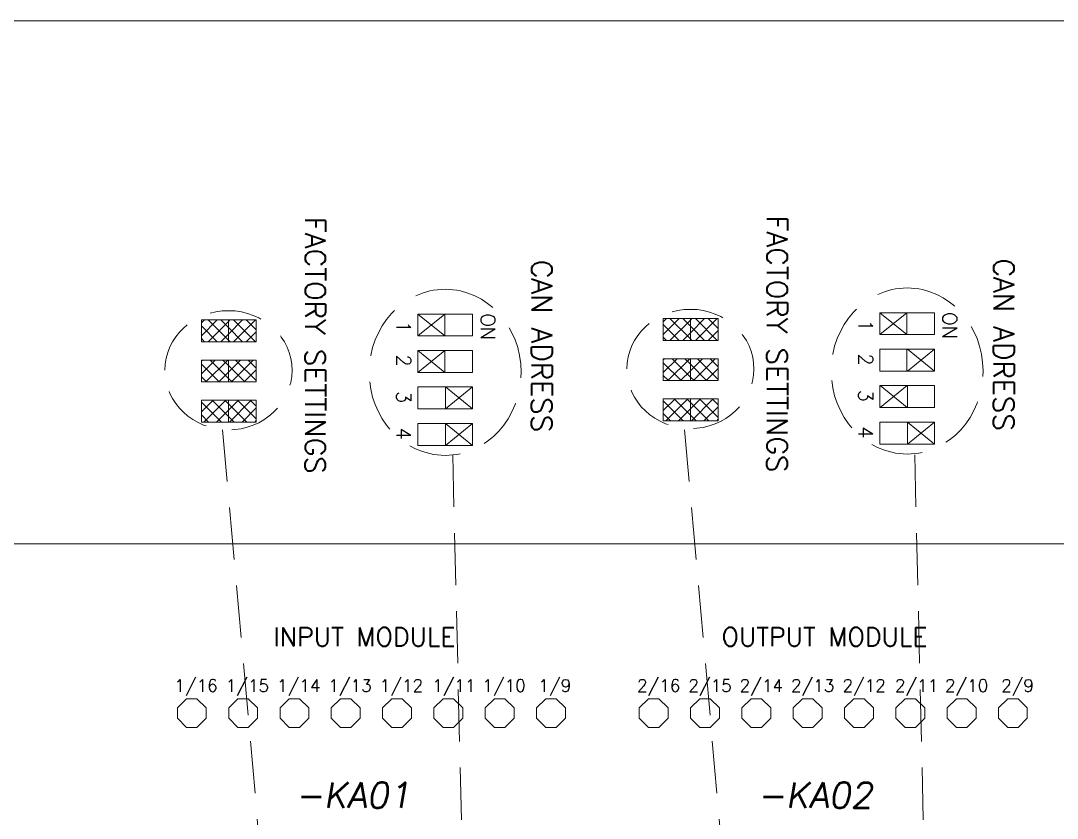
# Model space of a CAD drawing. Extents: x -2993 to 3661, y -4147 to -1441.
# Drawn here: x -729.9 to -628.9, y -1519.1 to -1441.4 of the extents above; entities that cross this region are included whole.
import ezdxf
from ezdxf.enums import TextEntityAlignment as Align

# ---------------------------------------------------------------- set-up
doc = ezdxf.new("R2010")
doc.units = 0
doc.header["$LTSCALE"] = 0.1
doc.header["$MEASUREMENT"] = 0
doc.linetypes.add('DASHED', pattern=[19.05, 12.7, -6.35])
doc.layers.get('0').update_dxf_attribs({"linetype": 'CONTINUOUS'})
for name, color, linetype in [('21', 7, 'CONTINUOUS'), ('LAYOUT', 7, 'CONTINUOUS'), ('MONTAGEPLAAT', 230, 'CONTINUOUS'), ('NRS', 1, 'CONTINUOUS')]:
    doc.layers.add(name, color=color, linetype=linetype)
doc.styles.get("Standard").update_dxf_attribs({"font": 'simplex.shx'})

msp = doc.modelspace()

# ---------------------------------------------------------------- linework, layer by layer
at = {"color": 7, "lineweight": 13}
for p, q in [((-691.18, -1470.01), (-688.55, -1472.14)), ((-688.55, -1470.01), (-691.18, -1472.14)), ((-688.55, -1472.14), (-688.55, -1470.01)), ((-646.18, -1469.88), (-643.55, -1472.02)), ((-643.55, -1469.88), (-646.18, -1472.02)), ((-691.18, -1473.56), (-688.55, -1475.7)), ((-688.55, -1473.56), (-691.18, -1475.7)), ((-643.48, -1473.44), (-640.85, -1475.57)), ((-640.85, -1473.44), (-643.48, -1475.57)), ((-688.48, -1477.12), (-685.85, -1479.25)), ((-685.85, -1477.12), (-688.48, -1479.25)), ((-646.15, -1476.99), (-643.52, -1479.13)), ((-643.52, -1476.99), (-646.15, -1479.13)), ((-688.48, -1480.68), (-685.85, -1482.81)), ((-685.85, -1480.68), (-688.48, -1482.81)), ((-643.48, -1480.55), (-640.85, -1482.68)), ((-640.85, -1480.55), (-643.48, -1482.68))]:
    msp.add_line(p, q, dxfattribs=at)
msp.add_lwpolyline([(-847.8, -1643.55), (-399.9, -1643.55), (-399.9, -1441.43), (-847.8, -1441.43)], close=True, dxfattribs=at)
at = {"layer": '21', "color": 7, "lineweight": 13}
for p, q in [((-714.6, -1508.38), (-713.71, -1507.49)), ((-713.71, -1507.49), (-712.69, -1507.49)), ((-712.69, -1507.49), (-711.8, -1508.38)), ((-709.6, -1508.38), (-708.71, -1507.49)), ((-708.71, -1507.49), (-707.69, -1507.49)), ((-707.69, -1507.49), (-706.8, -1508.38)), ((-704.6, -1508.38), (-703.71, -1507.49)), ((-703.71, -1507.49), (-702.69, -1507.49)), ((-702.69, -1507.49), (-701.8, -1508.38)), ((-699.6, -1508.38), (-698.71, -1507.49)), ((-698.71, -1507.49), (-697.69, -1507.49)), ((-697.69, -1507.49), (-696.8, -1508.38)), ((-694.6, -1508.38), (-693.71, -1507.49)), ((-693.71, -1507.49), (-692.69, -1507.49)), ((-692.69, -1507.49), (-691.8, -1508.38)), ((-689.6, -1508.38), (-688.71, -1507.49)), ((-688.71, -1507.49), (-687.69, -1507.49)), ((-687.69, -1507.49), (-686.8, -1508.38)), ((-684.6, -1508.38), (-683.71, -1507.49)), ((-683.71, -1507.49), (-682.69, -1507.49)), ((-682.69, -1507.49), (-681.8, -1508.38)), ((-679.6, -1508.38), (-678.71, -1507.49)), ((-678.71, -1507.49), (-677.69, -1507.49)), ((-677.69, -1507.49), (-676.8, -1508.38)), ((-669.6, -1508.38), (-668.71, -1507.49)), ((-668.71, -1507.49), (-667.69, -1507.49)), ((-667.69, -1507.49), (-666.8, -1508.38)), ((-664.6, -1508.38), (-663.71, -1507.49)), ((-663.71, -1507.49), (-662.69, -1507.49)), ((-662.69, -1507.49), (-661.8, -1508.38)), ((-659.6, -1508.38), (-658.71, -1507.49)), ((-658.71, -1507.49), (-657.69, -1507.49)), ((-657.69, -1507.49), (-656.8, -1508.38)), ((-654.6, -1508.38), (-653.71, -1507.49)), ((-653.71, -1507.49), (-652.69, -1507.49)), ((-652.69, -1507.49), (-651.8, -1508.38)), ((-649.6, -1508.38), (-648.71, -1507.49)), ((-648.71, -1507.49), (-647.69, -1507.49)), ((-647.69, -1507.49), (-646.8, -1508.38)), ((-644.6, -1508.38), (-643.71, -1507.49)), ((-643.71, -1507.49), (-642.69, -1507.49)), ((-642.69, -1507.49), (-641.8, -1508.38)), ((-639.6, -1508.38), (-638.71, -1507.49)), ((-638.71, -1507.49), (-637.69, -1507.49)), ((-637.69, -1507.49), (-636.8, -1508.38)), ((-634.6, -1508.38), (-633.71, -1507.49)), ((-633.71, -1507.49), (-632.69, -1507.49)), ((-632.69, -1507.49), (-631.8, -1508.38)), ((-714.6, -1509.4), (-714.6, -1508.38)), ((-711.8, -1508.38), (-711.8, -1509.4)), ((-709.6, -1509.4), (-709.6, -1508.38)), ((-706.8, -1508.38), (-706.8, -1509.4)), ((-704.6, -1509.4), (-704.6, -1508.38)), ((-701.8, -1508.38), (-701.8, -1509.4)), ((-699.6, -1509.4), (-699.6, -1508.38)), ((-696.8, -1508.38), (-696.8, -1509.4)), ((-694.6, -1509.4), (-694.6, -1508.38)), ((-691.8, -1508.38), (-691.8, -1509.4)), ((-689.6, -1509.4), (-689.6, -1508.38)), ((-686.8, -1508.38), (-686.8, -1509.4)), ((-684.6, -1509.4), (-684.6, -1508.38)), ((-681.8, -1508.38), (-681.8, -1509.4)), ((-679.6, -1509.4), (-679.6, -1508.38)), ((-676.8, -1508.38), (-676.8, -1509.4)), ((-669.6, -1509.4), (-669.6, -1508.38)), ((-666.8, -1508.38), (-666.8, -1509.4)), ((-664.6, -1509.4), (-664.6, -1508.38)), ((-661.8, -1508.38), (-661.8, -1509.4)), ((-659.6, -1509.4), (-659.6, -1508.38)), ((-656.8, -1508.38), (-656.8, -1509.4)), ((-654.6, -1509.4), (-654.6, -1508.38)), ((-651.8, -1508.38), (-651.8, -1509.4)), ((-649.6, -1509.4), (-649.6, -1508.38)), ((-646.8, -1508.38), (-646.8, -1509.4)), ((-644.6, -1509.4), (-644.6, -1508.38)), ((-641.8, -1508.38), (-641.8, -1509.4)), ((-639.6, -1509.4), (-639.6, -1508.38)), ((-636.8, -1508.38), (-636.8, -1509.4)), ((-634.6, -1509.4), (-634.6, -1508.38)), ((-631.8, -1508.38), (-631.8, -1509.4)), ((-713.71, -1510.29), (-714.6, -1509.4)), ((-711.8, -1509.4), (-712.69, -1510.29)), ((-708.71, -1510.29), (-709.6, -1509.4)), ((-706.8, -1509.4), (-707.69, -1510.29)), ((-703.71, -1510.29), (-704.6, -1509.4)), ((-701.8, -1509.4), (-702.69, -1510.29)), ((-698.71, -1510.29), (-699.6, -1509.4)), ((-696.8, -1509.4), (-697.69, -1510.29)), ((-693.71, -1510.29), (-694.6, -1509.4)), ((-691.8, -1509.4), (-692.69, -1510.29)), ((-688.71, -1510.29), (-689.6, -1509.4)), ((-686.8, -1509.4), (-687.69, -1510.29)), ((-683.71, -1510.29), (-684.6, -1509.4)), ((-681.8, -1509.4), (-682.69, -1510.29)), ((-678.71, -1510.29), (-679.6, -1509.4)), ((-676.8, -1509.4), (-677.69, -1510.29)), ((-668.71, -1510.29), (-669.6, -1509.4)), ((-666.8, -1509.4), (-667.69, -1510.29)), ((-663.71, -1510.29), (-664.6, -1509.4)), ((-661.8, -1509.4), (-662.69, -1510.29)), ((-658.71, -1510.29), (-659.6, -1509.4)), ((-656.8, -1509.4), (-657.69, -1510.29)), ((-653.71, -1510.29), (-654.6, -1509.4)), ((-651.8, -1509.4), (-652.69, -1510.29)), ((-648.71, -1510.29), (-649.6, -1509.4)), ((-646.8, -1509.4), (-647.69, -1510.29)), ((-643.71, -1510.29), (-644.6, -1509.4)), ((-641.8, -1509.4), (-642.69, -1510.29)), ((-638.71, -1510.29), (-639.6, -1509.4)), ((-636.8, -1509.4), (-637.69, -1510.29)), ((-633.71, -1510.29), (-634.6, -1509.4)), ((-631.8, -1509.4), (-632.69, -1510.29)), ((-712.69, -1510.29), (-713.71, -1510.29)), ((-707.69, -1510.29), (-708.71, -1510.29)), ((-702.69, -1510.29), (-703.71, -1510.29)), ((-697.69, -1510.29), (-698.71, -1510.29)), ((-692.69, -1510.29), (-693.71, -1510.29)), ((-687.69, -1510.29), (-688.71, -1510.29)), ((-682.69, -1510.29), (-683.71, -1510.29)), ((-677.69, -1510.29), (-678.71, -1510.29)), ((-667.69, -1510.29), (-668.71, -1510.29)), ((-662.69, -1510.29), (-663.71, -1510.29)), ((-657.69, -1510.29), (-658.71, -1510.29)), ((-652.69, -1510.29), (-653.71, -1510.29)), ((-647.69, -1510.29), (-648.71, -1510.29)), ((-642.69, -1510.29), (-643.71, -1510.29)), ((-637.69, -1510.29), (-638.71, -1510.29)), ((-632.69, -1510.29), (-633.71, -1510.29))]:
    msp.add_line(p, q, dxfattribs=at)
at = {"layer": 'LAYOUT', "color": 7, "linetype": 'Continuous', "lineweight": 13}
for p, q in [((-691.18, -1470.01), (-685.85, -1470.01)), ((-691.18, -1472.14), (-691.18, -1470.01)), ((-688.55, -1472.14), (-688.55, -1470.01)), ((-685.85, -1470.01), (-685.85, -1472.14)), ((-646.18, -1469.88), (-640.85, -1469.88)), ((-646.18, -1472.02), (-646.18, -1469.88)), ((-643.55, -1472.02), (-643.55, -1469.88)), ((-640.85, -1469.88), (-640.85, -1472.02)), ((-712.26, -1470.58), (-706.92, -1470.58)), ((-712.26, -1472.71), (-712.26, -1470.58)), ((-709.62, -1472.71), (-709.62, -1470.58)), ((-706.92, -1470.58), (-706.92, -1472.71)), ((-667.26, -1470.45), (-661.92, -1470.45)), ((-667.26, -1472.59), (-667.26, -1470.45)), ((-664.62, -1472.59), (-664.62, -1470.45)), ((-661.92, -1470.45), (-661.92, -1472.59)), ((-685.85, -1472.14), (-691.18, -1472.14)), ((-640.85, -1472.02), (-646.18, -1472.02)), ((-706.92, -1472.71), (-712.26, -1472.71)), ((-661.92, -1472.59), (-667.26, -1472.59)), ((-691.18, -1475.7), (-691.18, -1473.56)), ((-691.18, -1473.56), (-685.85, -1473.56)), ((-688.55, -1475.7), (-688.55, -1473.56)), ((-685.85, -1473.56), (-685.85, -1475.7)), ((-646.18, -1475.57), (-646.18, -1473.44)), ((-646.18, -1473.44), (-640.85, -1473.44)), ((-643.55, -1475.57), (-643.55, -1473.44)), ((-640.85, -1473.44), (-640.85, -1475.57)), ((-712.26, -1476.63), (-712.26, -1474.49)), ((-712.26, -1474.49), (-706.92, -1474.49)), ((-709.62, -1476.63), (-709.62, -1474.49)), ((-706.92, -1474.49), (-706.92, -1476.63)), ((-667.26, -1476.5), (-667.26, -1474.37)), ((-667.26, -1474.37), (-661.92, -1474.37)), ((-664.62, -1476.5), (-664.62, -1474.37)), ((-661.92, -1474.37), (-661.92, -1476.5)), ((-685.85, -1475.7), (-691.18, -1475.7)), ((-640.85, -1475.57), (-646.18, -1475.57)), ((-706.92, -1476.63), (-712.26, -1476.63)), ((-685.85, -1477.12), (-691.18, -1477.12)), ((-691.18, -1477.12), (-691.18, -1479.25)), ((-688.48, -1479.25), (-688.48, -1477.12)), ((-685.85, -1479.25), (-685.85, -1477.12)), ((-661.92, -1476.5), (-667.26, -1476.5)), ((-640.85, -1476.99), (-646.18, -1476.99)), ((-646.18, -1476.99), (-646.18, -1479.13)), ((-643.48, -1479.13), (-643.48, -1476.99)), ((-640.85, -1479.13), (-640.85, -1476.99)), ((-712.26, -1478.4), (-706.92, -1478.4)), ((-712.26, -1480.54), (-712.26, -1478.4)), ((-709.62, -1480.54), (-709.62, -1478.4)), ((-706.92, -1478.4), (-706.92, -1480.54)), ((-691.18, -1479.25), (-685.85, -1479.25)), ((-667.26, -1478.28), (-661.92, -1478.28)), ((-667.26, -1480.41), (-667.26, -1478.28)), ((-664.62, -1480.41), (-664.62, -1478.28)), ((-661.92, -1478.28), (-661.92, -1480.41)), ((-646.18, -1479.13), (-640.85, -1479.13)), ((-706.92, -1480.54), (-712.26, -1480.54)), ((-685.85, -1480.68), (-691.18, -1480.68)), ((-691.18, -1480.68), (-691.18, -1482.81)), ((-688.48, -1482.81), (-688.48, -1480.68)), ((-685.85, -1482.81), (-685.85, -1480.68)), ((-661.92, -1480.41), (-667.26, -1480.41)), ((-646.18, -1480.55), (-646.18, -1482.68)), ((-640.85, -1480.55), (-646.18, -1480.55)), ((-643.48, -1482.68), (-643.48, -1480.55)), ((-640.85, -1482.68), (-640.85, -1480.55)), ((-691.18, -1482.81), (-685.85, -1482.81)), ((-646.18, -1482.68), (-640.85, -1482.68))]:
    msp.add_line(p, q, dxfattribs=at)
at = {"layer": 'LAYOUT', "color": 7, "lineweight": 13}
for p, q in [((-712.26, -1470.88), (-711.95, -1470.58)), ((-712.26, -1472.12), (-710.71, -1470.58)), ((-710.71, -1472.71), (-712.26, -1471.17)), ((-709.62, -1472.56), (-711.61, -1470.58)), ((-711.61, -1472.71), (-709.62, -1470.73)), ((-709.62, -1471.33), (-710.37, -1470.58)), ((-709.62, -1470.73), (-709.48, -1470.58)), ((-709.62, -1471.96), (-708.24, -1470.58)), ((-709.13, -1472.71), (-707, -1470.58)), ((-707, -1472.71), (-709.13, -1470.58)), ((-706.92, -1471.55), (-707.89, -1470.58)), ((-667.26, -1470.76), (-666.95, -1470.45)), ((-667.26, -1472), (-665.71, -1470.45)), ((-665.71, -1472.59), (-667.26, -1471.04)), ((-664.62, -1472.44), (-666.61, -1470.45)), ((-666.61, -1472.59), (-664.62, -1470.6)), ((-664.62, -1471.2), (-665.37, -1470.45)), ((-664.62, -1470.6), (-664.48, -1470.45)), ((-664.62, -1471.84), (-663.24, -1470.45)), ((-664.13, -1472.59), (-662, -1470.45)), ((-662, -1472.59), (-664.13, -1470.45)), ((-661.92, -1471.43), (-662.89, -1470.45)), ((-710.37, -1472.71), (-709.62, -1471.96)), ((-708.24, -1472.71), (-709.62, -1471.33)), ((-707.9, -1472.71), (-706.92, -1471.74)), ((-665.37, -1472.59), (-664.62, -1471.84)), ((-663.24, -1472.59), (-664.62, -1471.2)), ((-662.9, -1472.59), (-661.92, -1471.61)), ((-711.95, -1472.71), (-712.26, -1472.41)), ((-709.47, -1472.71), (-709.62, -1472.56)), ((-666.95, -1472.59), (-667.26, -1472.28)), ((-664.47, -1472.59), (-664.62, -1472.44)), ((-712.26, -1474.6), (-712.15, -1474.49)), ((-712.26, -1475.83), (-710.91, -1474.49)), ((-710.51, -1476.63), (-712.26, -1474.88)), ((-711.81, -1476.63), (-709.67, -1474.49)), ((-709.62, -1476.28), (-711.41, -1474.49)), ((-709.62, -1475.04), (-710.17, -1474.49)), ((-709.62, -1475.68), (-708.44, -1474.49)), ((-708.04, -1476.63), (-709.62, -1475.04)), ((-709.33, -1476.63), (-707.2, -1474.49)), ((-706.92, -1476.5), (-708.93, -1474.49)), ((-706.92, -1475.27), (-707.7, -1474.49)), ((-667.26, -1474.47), (-667.15, -1474.37)), ((-667.26, -1475.71), (-665.91, -1474.37)), ((-665.51, -1476.5), (-667.26, -1474.76)), ((-666.81, -1476.5), (-664.67, -1474.37)), ((-664.62, -1476.15), (-666.41, -1474.37)), ((-664.62, -1474.91), (-665.17, -1474.37)), ((-664.62, -1475.55), (-663.44, -1474.37)), ((-663.04, -1476.5), (-664.62, -1474.91)), ((-664.33, -1476.5), (-662.2, -1474.37)), ((-661.92, -1476.38), (-663.93, -1474.37)), ((-661.92, -1475.14), (-662.7, -1474.37)), ((-711.75, -1476.63), (-712.26, -1476.12)), ((-710.57, -1476.63), (-709.62, -1475.68)), ((-708.1, -1476.63), (-706.92, -1475.45)), ((-666.75, -1476.5), (-667.26, -1475.99)), ((-665.57, -1476.5), (-664.62, -1475.55)), ((-664.27, -1476.5), (-664.62, -1476.15)), ((-663.1, -1476.5), (-661.92, -1475.32)), ((-709.27, -1476.63), (-709.62, -1476.28)), ((-712.26, -1479.55), (-711.11, -1478.4)), ((-710.31, -1480.54), (-712.26, -1478.59)), ((-712.01, -1480.54), (-709.87, -1478.4)), ((-709.62, -1479.99), (-711.21, -1478.4)), ((-709.62, -1478.75), (-709.97, -1478.4)), ((-709.62, -1479.39), (-708.64, -1478.4)), ((-707.84, -1480.54), (-709.62, -1478.75)), ((-709.53, -1480.54), (-707.4, -1478.4)), ((-706.92, -1480.22), (-708.73, -1478.4)), ((-708.3, -1480.54), (-706.92, -1479.16)), ((-706.92, -1478.98), (-707.5, -1478.4)), ((-667.26, -1479.42), (-666.11, -1478.28)), ((-665.31, -1480.41), (-667.26, -1478.47)), ((-667.01, -1480.41), (-664.87, -1478.28)), ((-664.62, -1479.86), (-666.21, -1478.28)), ((-664.62, -1478.63), (-664.97, -1478.28)), ((-664.62, -1479.26), (-663.64, -1478.28)), ((-662.84, -1480.41), (-664.62, -1478.63)), ((-664.53, -1480.41), (-662.4, -1478.28)), ((-661.92, -1480.09), (-663.73, -1478.28)), ((-663.3, -1480.41), (-661.92, -1479.04)), ((-661.92, -1478.85), (-662.5, -1478.28)), ((-711.55, -1480.54), (-712.26, -1479.83)), ((-710.77, -1480.54), (-709.62, -1479.39)), ((-709.07, -1480.54), (-709.62, -1479.99)), ((-666.55, -1480.41), (-667.26, -1479.71)), ((-665.77, -1480.41), (-664.62, -1479.26)), ((-664.07, -1480.41), (-664.62, -1479.86)), ((-707.06, -1480.54), (-706.92, -1480.4)), ((-662.06, -1480.41), (-661.92, -1480.27))]:
    msp.add_line(p, q, dxfattribs=at)
at = {"layer": 'LAYOUT', "color": 7, "linetype": 'DASHED', "lineweight": 13, "ltscale": 4}
for p, q in [((-710.19, -1481.28), (-704.02, -1550.54)), ((-665.19, -1481.28), (-659.02, -1550.54)), ((-687.77, -1483.73), (-686.48, -1538.46)), ((-642.77, -1483.73), (-641.48, -1538.46))]:
    msp.add_line(p, q, dxfattribs=at)
for centre, major_axis, ratio in [((-688.51, -1475.69), (0, 8.09), 0.914373), ((-643.51, -1475.56), (0, 8.09), 0.914373), ((-709.62, -1475.49), (-6.19, 0.01), 0.938062), ((-664.62, -1475.36), (-6.19, 0.01), 0.938062)]:
    msp.add_ellipse(centre, major_axis=major_axis, ratio=ratio, dxfattribs=at)
at = {"layer": 'MONTAGEPLAAT', "color": 7, "lineweight": 13}
msp.add_line((-816.2, -1492.39), (-425.2, -1492.39), dxfattribs=at)

# ---------------------------------------------------------------- texts
at = {"layer": '21', "color": 7, "lineweight": 13}
for s, height, p in [('INPUT MODULE', 1.8, (-705.25, -1502.36)), ('OUTPUT MODULE', 1.8, (-661.59, -1502.36)), ('1/16', 1.2, (-714.88, -1506.81)), ('1/15', 1.2, (-709.89, -1506.81)), ('1/14', 1.2, (-704.88, -1506.81)), ('1/13', 1.2, (-699.89, -1506.81)), ('1/12', 1.2, (-694.88, -1506.81)), ('1/11', 1.2, (-689.77, -1506.81)), ('1/10', 1.2, (-684.88, -1506.81)), ('1/9', 1.2, (-679.42, -1506.81)), ('2/16', 1.2, (-669.82, -1506.81)), ('2/15', 1.2, (-664.82, -1506.81)), ('2/14', 1.2, (-659.82, -1506.81)), ('2/13', 1.2, (-654.82, -1506.81)), ('2/12', 1.2, (-649.81, -1506.81)), ('2/11', 1.2, (-644.7, -1506.81)), ('2/10', 1.2, (-639.82, -1506.81)), ('2/9', 1.2, (-634.35, -1506.81))]:
    msp.add_text(s, height=height, dxfattribs=at).set_placement(p)
at = {"layer": 'LAYOUT', "color": 7, "lineweight": 13}
for s, p in [('FACTORY SETTINGS', (-702.16, -1460.56)), ('FACTORY SETTINGS', (-657.16, -1460.43)), ('CAN ADRESS', (-680.09, -1464.74)), ('CAN ADRESS', (-635.09, -1464.61))]:
    msp.add_text(s, height=2, rotation=270, dxfattribs=at).set_placement(p)
at = {"layer": 'LAYOUT', "color": 7, "linetype": 'Continuous', "lineweight": 13}
for s, p in [('ON', (-685.05, -1469.94)), ('ON', (-640.05, -1469.82)), ('1', (-693.25, -1470.67)), ('1', (-648.25, -1470.54)), ('2', (-693.25, -1473.95)), ('2', (-648.25, -1473.83)), ('3', (-693.25, -1477.51)), ('3', (-648.25, -1477.38)), ('4', (-693.25, -1481.07)), ('4', (-648.25, -1480.94))]:
    msp.add_text(s, height=1.4, rotation=270, dxfattribs=at).set_placement(p)
at = {"layer": 'NRS', "color": 7, "lineweight": 13, "oblique": 10}
for s, p in [('-KA01', (-697.5, -1518.14)), ('-KA02', (-652.5, -1518.14))]:
    msp.add_text(s, height=2.5, dxfattribs=at).set_placement(p, align=Align.CENTER)

doc.saveas('drawing.dxf')
